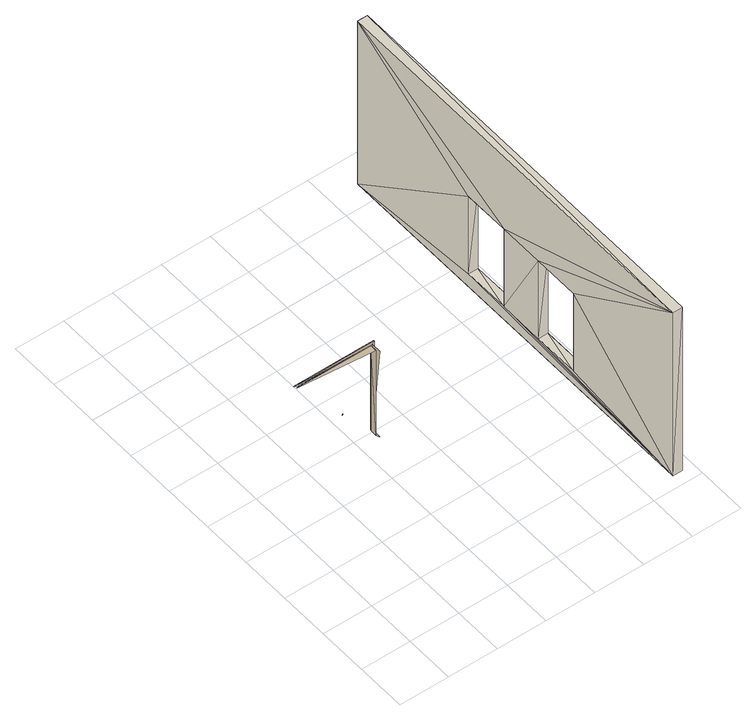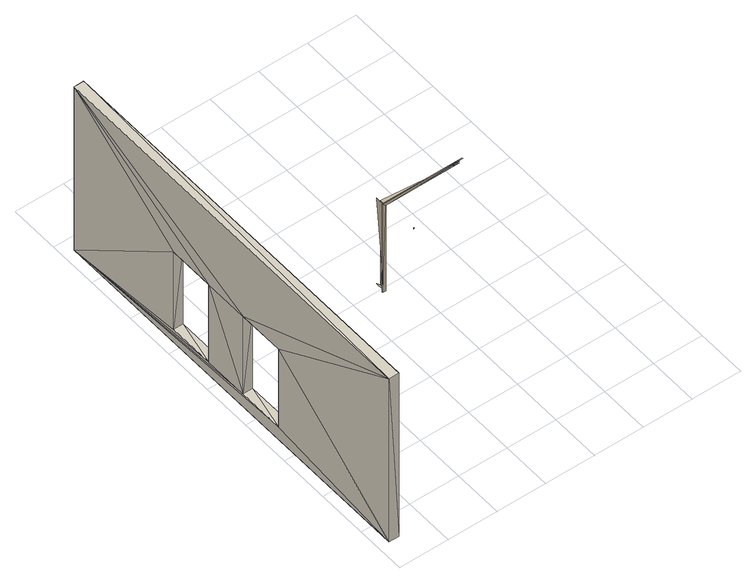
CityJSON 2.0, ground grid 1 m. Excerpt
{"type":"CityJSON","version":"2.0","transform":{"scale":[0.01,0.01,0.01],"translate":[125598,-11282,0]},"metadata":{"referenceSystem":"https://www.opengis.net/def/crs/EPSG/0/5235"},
"CityObjects":{
"building1":{"type":"Building","children":["building1-1","building1-2"]},
"building1-1":{"type":"BuildingInstallation","attributes":{"ifc_type":"IfcDoor","name":"M_Door-Interior-Double-Full Glass-Wood:1500 x 2000mm:355801"},"parents":["building1"],"geometry":[{"type":"MultiSurface","lod":"2.2","boundaries":[[[0,1,2]],[[1,3,2]],[[4,0,5]],[[1,0,4]],[[3,6,7]],[[8,9,10]],[[11,12,10]],[[13,14,15]],[[14,16,17]],[[18,19,17]],[[13,15,19]],[[10,20,8]],[[21,22,20]],[[10,23,20]],[[20,23,21]],[[21,12,24]],[[14,25,26]],[[23,10,21]],[[14,17,25]],[[21,10,12]],[[14,26,27]],[[27,26,25]],[[25,17,28]],[[14,27,15]],[[27,25,28]],[[28,17,19]],[[19,15,27]],[[19,27,28]]]}]},
"building1-2":{"type":"BuildingPart","attributes":{"ifc_type":"IfcWallStandardCase","name":"Basic Wall:Outside wall:355785"},"parents":["building1"],"geometry":[{"type":"MultiSurface","lod":"2.2","boundaries":[[[29,30,31]],[[32,29,31]],[[33,34,35]],[[33,35,36]],[[34,30,29]],[[34,29,35]],[[32,31,33]],[[36,32,33]],[[37,38,39]],[[40,37,39]],[[40,39,41]],[[42,40,41]],[[42,41,43]],[[44,42,43]],[[44,43,38]],[[37,44,38]],[[45,46,47]],[[48,45,47]],[[48,47,49]],[[50,48,49]],[[50,49,51]],[[52,50,51]],[[52,51,46]],[[45,52,46]],[[41,31,30]],[[39,31,41]],[[49,31,39]],[[43,41,30]],[[51,39,38]],[[51,49,39]],[[33,49,47]],[[33,31,49]],[[34,47,46]],[[34,33,47]],[[30,34,46]],[[30,46,51]],[[30,51,38]],[[30,38,43]],[[29,32,42]],[[42,32,40]],[[40,32,50]],[[29,42,44]],[[37,40,52]],[[40,50,52]],[[48,50,36]],[[50,32,36]],[[45,48,35]],[[48,36,35]],[[45,35,29]],[[52,45,29]],[[37,52,29]],[[44,37,29]]]}]}
},
"vertices":[
[171,393,92],[172,393,92],[170,393,91],[172,393,91],[172,393,93],[171,393,93],[172,393,90],[171,393,90],[238,391,200],[88,404,200],[238,404,200],[86,404,202],[241,404,202],[81,404,207],[239,404,201],[245,404,207],[88,406,201],[239,406,201],[81,406,207],[245,406,207],[238,391,0],[241,404,0],[241,384,0],[238,404,0],[241,384,202],[239,406,0],[239,404,0],[245,404,0],[245,406,0],
[558,24,0],[578,24,0],[578,24,385],[558,24,385],[578,844,385],[578,844,0],[558,844,0],[558,844,385],[558,374,30],[578,374,30],[578,374,213],[558,374,213],[578,283,213],[558,283,213],[578,283,30],[558,283,30],[558,556,30],[578,556,30],[578,556,213],[558,556,213],[578,464,213],[558,464,213],[578,464,30],[558,464,30]
]}
